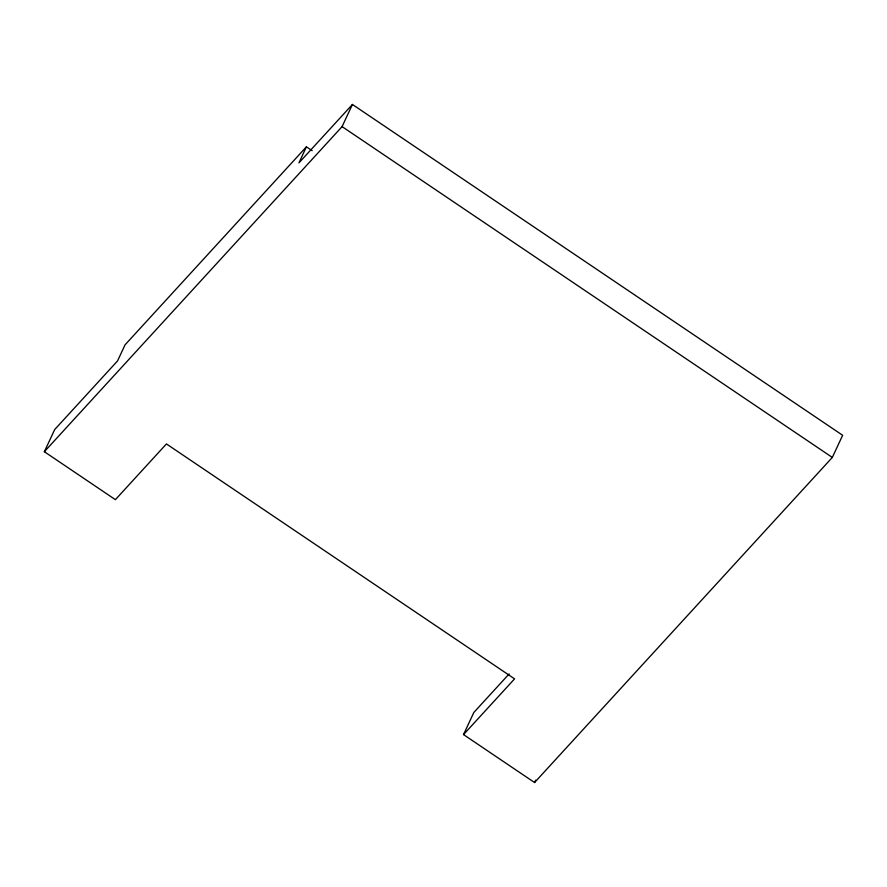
<?xml version="1.0" encoding="UTF-8"?>
<svg xmlns="http://www.w3.org/2000/svg" width="887" height="887" viewBox="0 0 887 887"><rect width="100%" height="100%" fill="white"/><g stroke="black" fill="none" stroke-linecap="round" stroke-linejoin="round"><path stroke-width="1.33" d="M306.414 146.81L298.93 162.875L352.427 104.466L842.65 435.284L832.316 457.437L534.573 782.534L463.524 734.591L514.571 678.865L166.434 443.932L115.399 499.658L44.35 451.716L54.684 429.563L117.539 360.931L125.034 344.866L306.414 146.81L312.157 150.69M44.35 451.716L342.094 126.619L352.427 104.466M463.524 734.591L473.858 712.438L509.127 673.932M534.573 782.534L535.726 780.072M342.094 126.619L832.316 457.437"/></g></svg>
